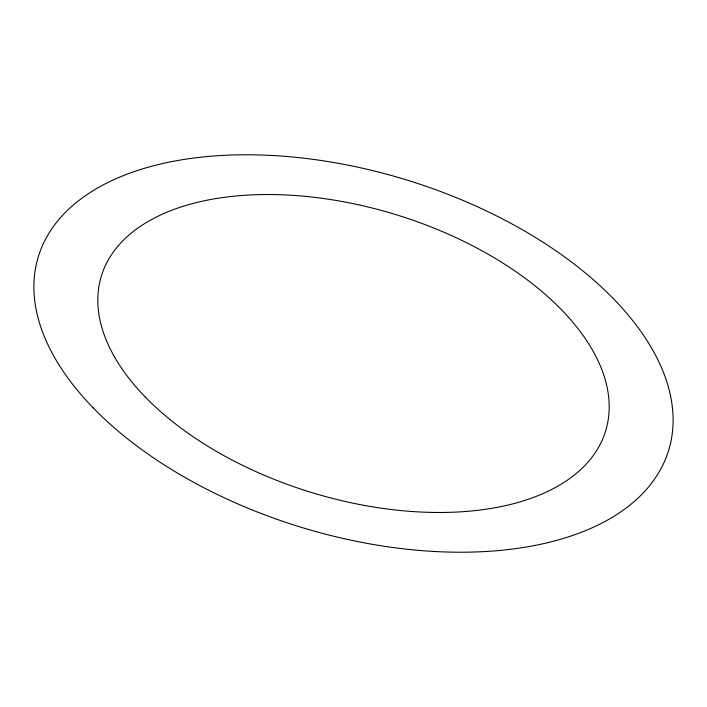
<?xml version="1.0" encoding="UTF-8"?>
<svg xmlns="http://www.w3.org/2000/svg" width="707" height="707" viewBox="0 0 707 707"><rect width="100%" height="100%" fill="white"/><g stroke="black" fill="none" stroke-linecap="round" stroke-linejoin="round"><path stroke-width="1.06" d="M93.262 407.948A329.701 181.496 17.1 0 0 644.307 491.789A329.701 181.496 17.1 0 0 322.931 160.763A329.701 181.496 17.1 0 0 93.262 407.948M145.306 397.06A263.764 145.2 17.1 0 0 586.147 464.137A263.764 145.2 17.1 0 0 329.047 199.312A263.764 145.2 17.1 0 0 145.306 397.06"/></g></svg>
